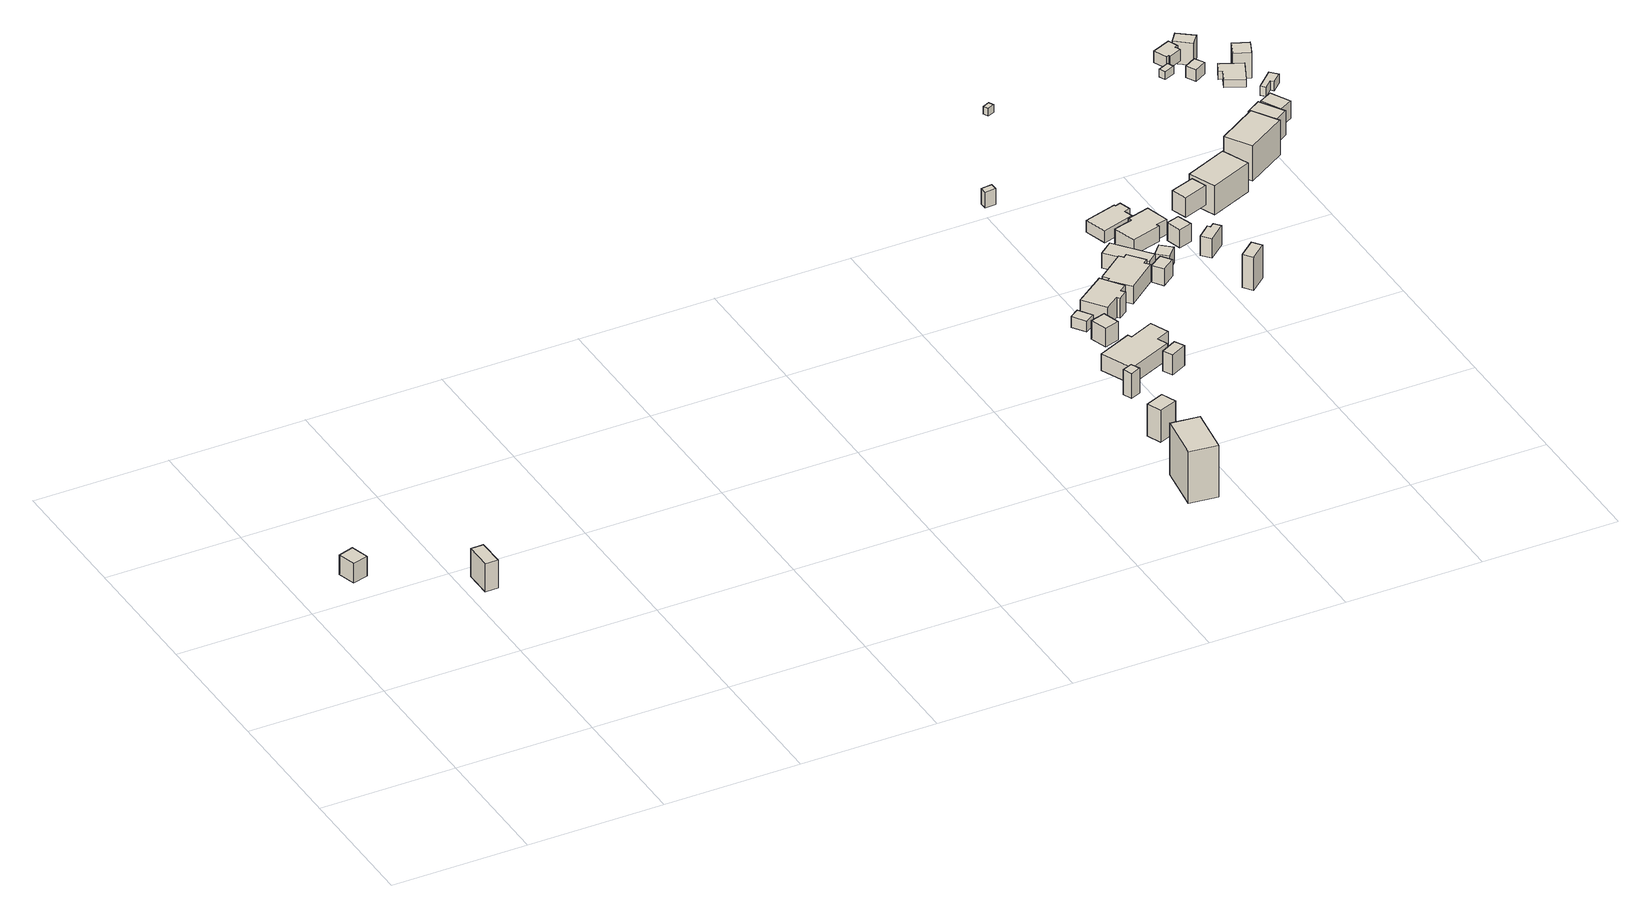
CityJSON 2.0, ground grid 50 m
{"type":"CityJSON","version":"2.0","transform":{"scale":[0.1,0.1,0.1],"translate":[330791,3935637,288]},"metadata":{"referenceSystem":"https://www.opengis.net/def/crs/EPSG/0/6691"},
"CityObjects":{
"building1":{"type":"Building","attributes":{"usage":"452","measuredHeight":8,"storeysAboveGround":2,"BuildingIDAttribute.prefecture":"14","BuildingIDAttribute.city":"14151","BuildingDetailAttribute.totalFloorArea":69.63,"BuildingDetailAttribute.buildingFootprintArea":34.82,"BuildingDetailAttribute.buildingStructureType":"610","BuildingDetailAttribute.buildingStructureOrgType":"2","BuildingDetailAttribute.orgUsage":"193","BuildingDetailAttribute.surveyYear":2015},"geometry":[{"type":"Solid","lod":"1","boundaries":[[[[0,1,2,3]],[[2,4,5,3]],[[1,6,4,2]],[[0,7,6,1]],[[3,5,7,0]],[[4,6,7,5]]]]}]},
"building2":{"type":"Building","attributes":{"usage":"452","measuredHeight":11.3,"storeysAboveGround":1,"BuildingIDAttribute.prefecture":"14","BuildingIDAttribute.city":"14151","BuildingDetailAttribute.totalFloorArea":48.07,"BuildingDetailAttribute.buildingFootprintArea":48.07,"BuildingDetailAttribute.buildingStructureType":"610","BuildingDetailAttribute.buildingStructureOrgType":"2","BuildingDetailAttribute.orgUsage":"193","BuildingDetailAttribute.surveyYear":2015},"geometry":[{"type":"Solid","lod":"1","boundaries":[[[[8,9,10,11]],[[10,12,13,11]],[[9,14,12,10]],[[8,15,14,9]],[[11,13,15,8]],[[12,14,15,13]]]]}]},
"building3":{"type":"Building","attributes":{"usage":"411","measuredHeight":27.5,"storeysAboveGround":2,"BuildingIDAttribute.prefecture":"14","BuildingIDAttribute.city":"14151","BuildingDetailAttribute.totalFloorArea":319.75,"BuildingDetailAttribute.buildingFootprintArea":159.87,"BuildingDetailAttribute.buildingStructureType":"601","BuildingDetailAttribute.buildingStructureOrgType":"1","BuildingDetailAttribute.orgUsage":"10","BuildingDetailAttribute.surveyYear":2015,"BuildingLandSlideRiskAttribute.description":"1","BuildingLandSlideRiskAttribute.areaType":"1"},"geometry":[{"type":"Solid","lod":"1","boundaries":[[[[16,17,18,19]],[[18,20,21,19]],[[17,22,20,18]],[[16,23,22,17]],[[19,21,23,16]],[[20,22,23,21]]]]}]},
"building4":{"type":"Building","attributes":{"usage":"411","measuredHeight":15.2,"storeysAboveGround":2,"BuildingIDAttribute.prefecture":"14","BuildingIDAttribute.city":"14151","BuildingDetailAttribute.totalFloorArea":199.34,"BuildingDetailAttribute.buildingFootprintArea":99.67,"BuildingDetailAttribute.buildingStructureType":"601","BuildingDetailAttribute.buildingStructureOrgType":"1","BuildingDetailAttribute.orgUsage":"10","BuildingDetailAttribute.surveyYear":2015,"BuildingLandSlideRiskAttribute.description":"1","BuildingLandSlideRiskAttribute.areaType":"1"},"geometry":[{"type":"Solid","lod":"1","boundaries":[[[[24,25,26,27]],[[26,28,29,27]],[[25,30,28,26]],[[24,31,30,25]],[[27,29,31,24]],[[28,30,31,29]]]]}]},
"building5":{"type":"Building","attributes":{"usage":"411","measuredHeight":11.6,"storeysAboveGround":1,"BuildingIDAttribute.prefecture":"14","BuildingIDAttribute.city":"14151","BuildingDetailAttribute.totalFloorArea":13.38,"BuildingDetailAttribute.buildingFootprintArea":13.38,"BuildingDetailAttribute.buildingStructureType":"601","BuildingDetailAttribute.buildingStructureOrgType":"1","BuildingDetailAttribute.orgUsage":"10","BuildingDetailAttribute.surveyYear":2015,"BuildingLandSlideRiskAttribute.description":"1","BuildingLandSlideRiskAttribute.areaType":"1"},"geometry":[{"type":"Solid","lod":"1","boundaries":[[[[32,33,34,35]],[[34,36,37,35]],[[33,38,36,34]],[[32,39,38,33]],[[35,37,39,32]],[[36,38,39,37]]]]}]},
"building6":{"type":"Building","attributes":{"usage":"411","measuredHeight":4.7,"storeysAboveGround":2,"BuildingIDAttribute.prefecture":"14","BuildingIDAttribute.city":"14151","BuildingDetailAttribute.totalFloorArea":40.59,"BuildingDetailAttribute.buildingFootprintArea":20.3,"BuildingDetailAttribute.buildingStructureType":"601","BuildingDetailAttribute.buildingStructureOrgType":"1","BuildingDetailAttribute.orgUsage":"10","BuildingDetailAttribute.surveyYear":2015,"BuildingLandSlideRiskAttribute.description":"1","BuildingLandSlideRiskAttribute.areaType":"1"},"geometry":[{"type":"Solid","lod":"1","boundaries":[[[[40,41,42,43]],[[42,44,45,43]],[[41,46,44,42]],[[40,47,46,41]],[[43,45,47,40]],[[44,46,47,45]]]]}]},
"building7":{"type":"Building","attributes":{"usage":"411","measuredHeight":7.8,"storeysAboveGround":1,"BuildingIDAttribute.prefecture":"14","BuildingIDAttribute.city":"14151","BuildingDetailAttribute.totalFloorArea":20.57,"BuildingDetailAttribute.buildingFootprintArea":20.57,"BuildingDetailAttribute.buildingStructureType":"601","BuildingDetailAttribute.buildingStructureOrgType":"1","BuildingDetailAttribute.orgUsage":"10","BuildingDetailAttribute.surveyYear":2015,"BuildingLandSlideRiskAttribute.description":"1","BuildingLandSlideRiskAttribute.areaType":"1"},"geometry":[{"type":"Solid","lod":"1","boundaries":[[[[48,49,50,51]],[[50,52,53,51]],[[49,54,52,50]],[[48,55,54,49]],[[51,53,55,48]],[[52,54,55,53]]]]}]},
"building8":{"type":"Building","attributes":{"usage":"411","measuredHeight":8.7,"storeysAboveGround":2,"BuildingIDAttribute.prefecture":"14","BuildingIDAttribute.city":"14151","BuildingDetailAttribute.totalFloorArea":440.86,"BuildingDetailAttribute.buildingFootprintArea":220.43,"BuildingDetailAttribute.buildingStructureType":"610","BuildingDetailAttribute.buildingStructureOrgType":"2","BuildingDetailAttribute.orgUsage":"10","BuildingDetailAttribute.surveyYear":2015,"BuildingLandSlideRiskAttribute.description":"1","BuildingLandSlideRiskAttribute.areaType":"1"},"geometry":[{"type":"Solid","lod":"1","boundaries":[[[[56,57,58,59,60,61,62,63]],[[62,64,65,63]],[[61,66,64,62]],[[60,67,66,61]],[[59,68,67,60]],[[58,69,68,59]],[[57,70,69,58]],[[56,71,70,57]],[[63,65,71,56]],[[64,66,67,68,69,70,71,65]]]]}]},
"building9":{"type":"Building","attributes":{"usage":"411","measuredHeight":10.1,"storeysAboveGround":2,"BuildingIDAttribute.prefecture":"14","BuildingIDAttribute.city":"14151","BuildingDetailAttribute.totalFloorArea":239.57,"BuildingDetailAttribute.buildingFootprintArea":119.79,"BuildingDetailAttribute.buildingStructureType":"601","BuildingDetailAttribute.buildingStructureOrgType":"1","BuildingDetailAttribute.orgUsage":"10","BuildingDetailAttribute.surveyYear":2015,"BuildingLandSlideRiskAttribute.description":"1","BuildingLandSlideRiskAttribute.areaType":"1"},"geometry":[{"type":"Solid","lod":"1","boundaries":[[[[72,73,74,75,76,77,78,79]],[[78,80,81,79]],[[77,82,80,78]],[[76,83,82,77]],[[75,84,83,76]],[[74,85,84,75]],[[73,86,85,74]],[[72,87,86,73]],[[79,81,87,72]],[[80,82,83,84,85,86,87,81]]]]}]},
"building10":{"type":"Building","attributes":{"usage":"411","measuredHeight":8.6,"storeysAboveGround":2,"BuildingIDAttribute.prefecture":"14","BuildingIDAttribute.city":"14151","BuildingDetailAttribute.totalFloorArea":43.49,"BuildingDetailAttribute.buildingFootprintArea":21.74,"BuildingDetailAttribute.buildingStructureType":"610","BuildingDetailAttribute.buildingStructureOrgType":"2","BuildingDetailAttribute.orgUsage":"10","BuildingDetailAttribute.surveyYear":2015,"BuildingLandSlideRiskAttribute.description":"1","BuildingLandSlideRiskAttribute.areaType":"1"},"geometry":[{"type":"Solid","lod":"1","boundaries":[[[[88,89,90,91]],[[90,92,93,91]],[[89,94,92,90]],[[88,95,94,89]],[[91,93,95,88]],[[92,94,95,93]]]]}]},
"building11":{"type":"Building","attributes":{"usage":"422","measuredHeight":7.6,"storeysAboveGround":2,"BuildingIDAttribute.prefecture":"14","BuildingIDAttribute.city":"14151","BuildingDetailAttribute.totalFloorArea":17.69,"BuildingDetailAttribute.buildingFootprintArea":8.85,"BuildingDetailAttribute.buildingStructureType":"601","BuildingDetailAttribute.buildingStructureOrgType":"1","BuildingDetailAttribute.orgUsage":"138","BuildingDetailAttribute.surveyYear":2015},"geometry":[{"type":"Solid","lod":"1","boundaries":[[[[96,97,98,99]],[[98,100,101,99]],[[97,102,100,98]],[[96,103,102,97]],[[99,101,103,96]],[[100,102,103,101]]]]}]},
"building12":{"type":"Building","attributes":{"usage":"411","measuredHeight":8.9,"storeysAboveGround":2,"BuildingIDAttribute.prefecture":"14","BuildingIDAttribute.city":"14151","BuildingDetailAttribute.totalFloorArea":284.95,"BuildingDetailAttribute.buildingFootprintArea":142.48,"BuildingDetailAttribute.buildingStructureType":"601","BuildingDetailAttribute.buildingStructureOrgType":"1","BuildingDetailAttribute.orgUsage":"10","BuildingDetailAttribute.surveyYear":2015},"geometry":[{"type":"Solid","lod":"1","boundaries":[[[[104,105,106,107,108,109,110,111,112,113]],[[112,114,115,113]],[[111,116,114,112]],[[110,117,116,111]],[[109,118,117,110]],[[108,119,118,109]],[[107,120,119,108]],[[106,121,120,107]],[[105,122,121,106]],[[104,123,122,105]],[[113,115,123,104]],[[114,116,117,118,119,120,121,122,123,115]]]]}]},
"building13":{"type":"Building","attributes":{"usage":"411","measuredHeight":6.4,"storeysAboveGround":2,"BuildingIDAttribute.prefecture":"14","BuildingIDAttribute.city":"14151","BuildingDetailAttribute.totalFloorArea":146.41,"BuildingDetailAttribute.buildingFootprintArea":73.2,"BuildingDetailAttribute.buildingStructureType":"601","BuildingDetailAttribute.buildingStructureOrgType":"1","BuildingDetailAttribute.orgUsage":"10","BuildingDetailAttribute.surveyYear":2015},"geometry":[{"type":"Solid","lod":"1","boundaries":[[[[124,125,126,127,128,129,130,131]],[[130,132,133,131]],[[129,134,132,130]],[[128,135,134,129]],[[127,136,135,128]],[[126,137,136,127]],[[125,138,137,126]],[[124,139,138,125]],[[131,133,139,124]],[[132,134,135,136,137,138,139,133]]]]}]},
"building14":{"type":"Building","attributes":{"usage":"411","measuredHeight":8.1,"storeysAboveGround":1,"BuildingIDAttribute.prefecture":"14","BuildingIDAttribute.city":"14151","BuildingDetailAttribute.totalFloorArea":26.04,"BuildingDetailAttribute.buildingFootprintArea":26.04,"BuildingDetailAttribute.buildingStructureType":"601","BuildingDetailAttribute.buildingStructureOrgType":"1","BuildingDetailAttribute.orgUsage":"10","BuildingDetailAttribute.surveyYear":2015},"geometry":[{"type":"Solid","lod":"1","boundaries":[[[[140,141,142,143]],[[142,144,145,143]],[[141,146,144,142]],[[140,147,146,141]],[[143,145,147,140]],[[144,146,147,145]]]]}]},
"building15":{"type":"Building","attributes":{"BuildingIDAttribute.prefecture":"14","BuildingIDAttribute.city":"14151","BuildingDetailAttribute.surveyYear":2015},"geometry":[{"type":"Solid","lod":"1","boundaries":[[[[148,149,150,151]],[[150,152,153,151]],[[149,154,152,150]],[[148,155,154,149]],[[151,153,155,148]],[[152,154,155,153]]]]}]},
"building16":{"type":"Building","attributes":{"usage":"411","measuredHeight":5.8,"storeysAboveGround":1,"BuildingIDAttribute.prefecture":"14","BuildingIDAttribute.city":"14151","BuildingDetailAttribute.totalFloorArea":99.97,"BuildingDetailAttribute.buildingFootprintArea":99.97,"BuildingDetailAttribute.buildingStructureType":"601","BuildingDetailAttribute.buildingStructureOrgType":"1","BuildingDetailAttribute.orgUsage":"10","BuildingDetailAttribute.surveyYear":2015},"geometry":[{"type":"Solid","lod":"1","boundaries":[[[[156,157,158,159,160,161,162,163]],[[162,164,165,163]],[[161,166,164,162]],[[160,167,166,161]],[[159,168,167,160]],[[158,169,168,159]],[[157,170,169,158]],[[156,171,170,157]],[[163,165,171,156]],[[164,166,167,168,169,170,171,165]]]]}]},
"building17":{"type":"Building","attributes":{"measuredHeight":6.5,"BuildingIDAttribute.prefecture":"14","BuildingIDAttribute.city":"14151","BuildingDetailAttribute.surveyYear":2015},"geometry":[{"type":"Solid","lod":"1","boundaries":[[[[172,173,174,175]],[[174,176,177,175]],[[173,178,176,174]],[[172,179,178,173]],[[175,177,179,172]],[[176,178,179,177]]]]}]},
"building18":{"type":"Building","attributes":{"usage":"411","measuredHeight":8.3,"storeysAboveGround":2,"BuildingIDAttribute.prefecture":"14","BuildingIDAttribute.city":"14151","BuildingDetailAttribute.totalFloorArea":294.94,"BuildingDetailAttribute.buildingFootprintArea":147.47,"BuildingDetailAttribute.buildingStructureType":"601","BuildingDetailAttribute.buildingStructureOrgType":"1","BuildingDetailAttribute.orgUsage":"10","BuildingDetailAttribute.surveyYear":2015},"geometry":[{"type":"Solid","lod":"1","boundaries":[[[[180,181,182,183,184,185,186,187]],[[186,188,189,187]],[[185,190,188,186]],[[184,191,190,185]],[[183,192,191,184]],[[182,193,192,183]],[[181,194,193,182]],[[180,195,194,181]],[[187,189,195,180]],[[188,190,191,192,193,194,195,189]]]]}]},
"building19":{"type":"Building","attributes":{"usage":"411","measuredHeight":7.8,"storeysAboveGround":2,"BuildingIDAttribute.prefecture":"14","BuildingIDAttribute.city":"14151","BuildingDetailAttribute.totalFloorArea":48.38,"BuildingDetailAttribute.buildingFootprintArea":24.19,"BuildingDetailAttribute.buildingStructureType":"601","BuildingDetailAttribute.buildingStructureOrgType":"1","BuildingDetailAttribute.orgUsage":"10","BuildingDetailAttribute.surveyYear":2015},"geometry":[{"type":"Solid","lod":"1","boundaries":[[[[196,197,198,199]],[[198,200,201,199]],[[197,202,200,198]],[[196,203,202,197]],[[199,201,203,196]],[[200,202,203,201]]]]}]},
"building20":{"type":"Building","attributes":{"usage":"422","measuredHeight":8,"storeysAboveGround":2,"BuildingIDAttribute.prefecture":"14","BuildingIDAttribute.city":"14151","BuildingDetailAttribute.totalFloorArea":55.29,"BuildingDetailAttribute.buildingFootprintArea":27.65,"BuildingDetailAttribute.buildingStructureType":"601","BuildingDetailAttribute.buildingStructureOrgType":"1","BuildingDetailAttribute.orgUsage":"137","BuildingDetailAttribute.surveyYear":2015},"geometry":[{"type":"Solid","lod":"1","boundaries":[[[[204,205,206,207,208,209]],[[208,210,211,209]],[[207,212,210,208]],[[206,213,212,207]],[[205,214,213,206]],[[204,215,214,205]],[[209,211,215,204]],[[210,212,213,214,215,211]]]]}]},
"building21":{"type":"Building","attributes":{"usage":"411","measuredHeight":8.3,"storeysAboveGround":1,"BuildingIDAttribute.prefecture":"14","BuildingIDAttribute.city":"14151","BuildingDetailAttribute.totalFloorArea":52.1,"BuildingDetailAttribute.buildingFootprintArea":52.1,"BuildingDetailAttribute.buildingStructureType":"601","BuildingDetailAttribute.buildingStructureOrgType":"1","BuildingDetailAttribute.orgUsage":"10","BuildingDetailAttribute.surveyYear":2015},"geometry":[{"type":"Solid","lod":"1","boundaries":[[[[216,217,218,219]],[[218,220,221,219]],[[217,222,220,218]],[[216,223,222,217]],[[219,221,223,216]],[[220,222,223,221]]]]}]},
"building22":{"type":"Building","attributes":{"usage":"431","measuredHeight":13.5,"storeysAboveGround":1,"BuildingIDAttribute.prefecture":"14","BuildingIDAttribute.city":"14151","BuildingDetailAttribute.totalFloorArea":28.58,"BuildingDetailAttribute.buildingFootprintArea":28.58,"BuildingDetailAttribute.buildingStructureType":"610","BuildingDetailAttribute.buildingStructureOrgType":"2","BuildingDetailAttribute.orgUsage":"141","BuildingDetailAttribute.surveyYear":2015,"BuildingLandSlideRiskAttribute.description":"1","BuildingLandSlideRiskAttribute.areaType":"1"},"geometry":[{"type":"Solid","lod":"1","boundaries":[[[[224,225,226,227]],[[226,228,229,227]],[[225,230,228,226]],[[224,231,230,225]],[[227,229,231,224]],[[228,230,231,229]]]]}]},
"building23":{"type":"Building","attributes":{"usage":"411","measuredHeight":13.4,"storeysAboveGround":2,"BuildingIDAttribute.prefecture":"14","BuildingIDAttribute.city":"14151","BuildingDetailAttribute.totalFloorArea":300.39,"BuildingDetailAttribute.buildingFootprintArea":150.19,"BuildingDetailAttribute.buildingStructureType":"601","BuildingDetailAttribute.buildingStructureOrgType":"1","BuildingDetailAttribute.orgUsage":"10","BuildingDetailAttribute.surveyYear":2015,"BuildingLandSlideRiskAttribute.description":"1","BuildingLandSlideRiskAttribute.areaType":"1"},"geometry":[{"type":"Solid","lod":"1","boundaries":[[[[232,233,234,235]],[[234,236,237,235]],[[233,238,236,234]],[[232,239,238,233]],[[235,237,239,232]],[[236,238,239,237]]]]}]},
"building24":{"type":"Building","attributes":{"BuildingIDAttribute.prefecture":"14","BuildingIDAttribute.city":"14151","BuildingDetailAttribute.surveyYear":2015},"geometry":[{"type":"Solid","lod":"1","boundaries":[[[[240,241,242,243]],[[242,244,245,243]],[[241,246,244,242]],[[240,247,246,241]],[[243,245,247,240]],[[244,246,247,245]]]]}]},
"building25":{"type":"Building","attributes":{"usage":"411","measuredHeight":15.2,"storeysAboveGround":2,"BuildingIDAttribute.prefecture":"14","BuildingIDAttribute.city":"14151","BuildingDetailAttribute.totalFloorArea":313.65,"BuildingDetailAttribute.buildingFootprintArea":156.82,"BuildingDetailAttribute.buildingStructureType":"601","BuildingDetailAttribute.buildingStructureOrgType":"1","BuildingDetailAttribute.orgUsage":"10","BuildingDetailAttribute.surveyYear":2015,"BuildingLandSlideRiskAttribute.description":"1","BuildingLandSlideRiskAttribute.areaType":"1"},"geometry":[{"type":"Solid","lod":"1","boundaries":[[[[248,249,250,251]],[[250,252,253,251]],[[249,254,252,250]],[[248,255,254,249]],[[251,253,255,248]],[[252,254,255,253]]]]}]},
"building26":{"type":"Building","attributes":{"usage":"451","measuredHeight":5.4,"storeysAboveGround":1,"BuildingIDAttribute.prefecture":"14","BuildingIDAttribute.city":"14151","BuildingDetailAttribute.totalFloorArea":34.19,"BuildingDetailAttribute.buildingFootprintArea":34.19,"BuildingDetailAttribute.buildingStructureType":"601","BuildingDetailAttribute.buildingStructureOrgType":"1","BuildingDetailAttribute.orgUsage":"200","BuildingDetailAttribute.surveyYear":2015,"BuildingLandSlideRiskAttribute.description":"1","BuildingLandSlideRiskAttribute.areaType":"1"},"geometry":[{"type":"Solid","lod":"1","boundaries":[[[[256,257,258,259,260,261,262,263]],[[262,264,265,263]],[[261,266,264,262]],[[260,267,266,261]],[[259,268,267,260]],[[258,269,268,259]],[[257,270,269,258]],[[256,271,270,257]],[[263,265,271,256]],[[264,266,267,268,269,270,271,265]]]]}]},
"building27":{"type":"Building","attributes":{"measuredHeight":4.9,"BuildingIDAttribute.prefecture":"14","BuildingIDAttribute.city":"14151","BuildingDetailAttribute.surveyYear":2015},"geometry":[{"type":"Solid","lod":"1","boundaries":[[[[272,273,274,275]],[[274,276,277,275]],[[273,278,276,274]],[[272,279,278,273]],[[275,277,279,272]],[[276,278,279,277]]]]}]},
"building28":{"type":"Building","attributes":{"usage":"411","measuredHeight":10.2,"storeysAboveGround":2,"BuildingIDAttribute.prefecture":"14","BuildingIDAttribute.city":"14151","BuildingDetailAttribute.totalFloorArea":109.39,"BuildingDetailAttribute.buildingFootprintArea":54.7,"BuildingDetailAttribute.buildingStructureType":"601","BuildingDetailAttribute.buildingStructureOrgType":"1","BuildingDetailAttribute.orgUsage":"10","BuildingDetailAttribute.surveyYear":2015,"BuildingLandSlideRiskAttribute.description":"1","BuildingLandSlideRiskAttribute.areaType":"1"},"geometry":[{"type":"Solid","lod":"1","boundaries":[[[[280,281,282,283]],[[282,284,285,283]],[[281,286,284,282]],[[280,287,286,281]],[[283,285,287,280]],[[284,286,287,285]]]]}]},
"building29":{"type":"Building","attributes":{"usage":"451","measuredHeight":9.7,"storeysAboveGround":1,"BuildingIDAttribute.prefecture":"14","BuildingIDAttribute.city":"14151","BuildingDetailAttribute.totalFloorArea":28.39,"BuildingDetailAttribute.buildingFootprintArea":28.39,"BuildingDetailAttribute.buildingStructureType":"601","BuildingDetailAttribute.buildingStructureOrgType":"1","BuildingDetailAttribute.orgUsage":"200","BuildingDetailAttribute.surveyYear":2015,"BuildingLandSlideRiskAttribute.description":"1","BuildingLandSlideRiskAttribute.areaType":"1"},"geometry":[{"type":"Solid","lod":"1","boundaries":[[[[288,289,290,291]],[[290,292,293,291]],[[289,294,292,290]],[[288,295,294,289]],[[291,293,295,288]],[[292,294,295,293]]]]}]},
"building30":{"type":"Building","attributes":{"usage":"411","measuredHeight":7.7,"storeysAboveGround":2,"BuildingIDAttribute.prefecture":"14","BuildingIDAttribute.city":"14151","BuildingDetailAttribute.totalFloorArea":73.43,"BuildingDetailAttribute.buildingFootprintArea":36.72,"BuildingDetailAttribute.buildingStructureType":"601","BuildingDetailAttribute.buildingStructureOrgType":"1","BuildingDetailAttribute.orgUsage":"10","BuildingDetailAttribute.surveyYear":2015,"BuildingLandSlideRiskAttribute.description":"1","BuildingLandSlideRiskAttribute.areaType":"1"},"geometry":[{"type":"Solid","lod":"1","boundaries":[[[[296,297,298,299]],[[298,300,301,299]],[[297,302,300,298]],[[296,303,302,297]],[[299,301,303,296]],[[300,302,303,301]]]]}]},
"building31":{"type":"Building","attributes":{"usage":"411","storeysAboveGround":2,"BuildingIDAttribute.prefecture":"14","BuildingIDAttribute.city":"14151","BuildingDetailAttribute.totalFloorArea":125.08,"BuildingDetailAttribute.buildingFootprintArea":62.54,"BuildingDetailAttribute.buildingStructureType":"601","BuildingDetailAttribute.buildingStructureOrgType":"1","BuildingDetailAttribute.orgUsage":"10","BuildingDetailAttribute.surveyYear":2015,"BuildingLandSlideRiskAttribute.description":"1","BuildingLandSlideRiskAttribute.areaType":"1"},"geometry":[{"type":"Solid","lod":"1","boundaries":[[[[304,305,306,307,308,309]],[[308,310,311,309]],[[307,312,310,308]],[[306,313,312,307]],[[305,314,313,306]],[[304,315,314,305]],[[309,311,315,304]],[[310,312,313,314,315,311]]]]}]},
"building32":{"type":"Building","attributes":{"measuredHeight":3.8,"BuildingIDAttribute.prefecture":"14","BuildingIDAttribute.city":"14151","BuildingDetailAttribute.surveyYear":2015,"BuildingLandSlideRiskAttribute.description":"1","BuildingLandSlideRiskAttribute.areaType":"1"},"geometry":[{"type":"Solid","lod":"1","boundaries":[[[[316,317,318,319,320,321]],[[320,322,323,321]],[[319,324,322,320]],[[318,325,324,319]],[[317,326,325,318]],[[316,327,326,317]],[[321,323,327,316]],[[322,324,325,326,327,323]]]]}]},
"building33":{"type":"Building","attributes":{"usage":"411","measuredHeight":13.9,"storeysAboveGround":1,"BuildingIDAttribute.prefecture":"14","BuildingIDAttribute.city":"14151","BuildingDetailAttribute.totalFloorArea":33.94,"BuildingDetailAttribute.buildingFootprintArea":33.94,"BuildingDetailAttribute.buildingStructureType":"601","BuildingDetailAttribute.buildingStructureOrgType":"1","BuildingDetailAttribute.orgUsage":"10","BuildingDetailAttribute.surveyYear":2015,"BuildingLandSlideRiskAttribute.description":"1","BuildingLandSlideRiskAttribute.areaType":"1"},"geometry":[{"type":"Solid","lod":"1","boundaries":[[[[328,329,330,331]],[[330,332,333,331]],[[329,334,332,330]],[[328,335,334,329]],[[331,333,335,328]],[[332,334,335,333]]]]}]}
},
"vertices":[
[27,763,265],[9,828,265],[66,846,265],[85,780,265],[66,846,342],[85,780,342],[9,828,342],[27,763,342],
[556,954,8],[603,954,8],[604,853,8],[556,853,8],[604,853,118],[556,853,118],[603,954,118],[556,954,118],
[2803,10,177],[2697,22,177],[2721,198,177],[2827,186,177],[2721,198,379],[2827,186,379],[2697,22,379],[2803,10,379],
[2704,228,291],[2683,281,291],[2751,309,291],[2773,255,291],[2751,309,416],[2773,255,416],[2683,281,416],[2704,228,416],
[2697,416,351],[2683,450,351],[2721,465,351],[2735,432,351],[2721,465,449],[2735,432,449],[2683,450,449],[2697,416,449],
[2742,771,410],[2707,747,410],[2674,795,410],[2709,819,410],[2674,795,452],[2709,819,452],[2707,747,452],[2742,771,452],
[2713,727,392],[2768,744,392],[2787,682,392],[2732,665,392],[2787,682,465],[2732,665,465],[2768,744,465],[2713,727,465],
[2727,469,366],[2675,587,366],[2802,642,366],[2808,628,366],[2899,668,366],[2928,599,366],[2878,577,366],[2893,541,366],[2878,577,431],[2893,541,431],[2928,599,431],[2899,668,431],[2808,628,431],[2802,642,431],[2675,587,431],[2727,469,431],
[2832,898,413],[2887,821,413],[2860,801,413],[2871,787,413],[2837,763,413],[2830,773,413],[2777,735,413],[2719,816,413],[2777,735,491],[2719,816,491],[2830,773,491],[2837,763,491],[2871,787,491],[2860,801,491],[2887,821,491],[2832,898,491],
[2883,482,345],[2864,517,345],[2923,548,345],[2942,513,345],[2923,548,424],[2942,513,424],[2864,517,424],[2883,482,424],
[2641,1329,566],[2639,1356,566],[2679,1359,566],[2681,1332,566],[2679,1359,628],[2681,1332,628],[2639,1356,628],[2641,1329,628],
[2914,819,410],[2858,889,410],[2868,897,410],[2852,917,410],[2955,998,410],[2967,983,410],[2981,994,410],[3026,936,410],[3010,923,410],[3024,906,410],[3010,923,479],[3024,906,479],[3026,936,479],[2981,994,479],[2967,983,479],[2955,998,479],[2852,917,479],[2868,897,479],[2858,889,479],[2914,819,479],
[3069,958,416],[3033,928,416],[3026,936,416],[2981,994,416],[2967,983,416],[2955,998,416],[2917,1043,416],[2968,1084,416],[2917,1043,474],[2968,1084,474],[2955,998,474],[2967,983,474],[2981,994,474],[3026,936,474],[3033,928,474],[3069,958,474],
[3059,879,400],[3033,917,400],[3083,952,400],[3110,914,400],[3083,952,465],[3110,914,465],[3033,917,465],[3059,879,465],
[2859,1722,644],[2868,1703,644],[2842,1692,644],[2833,1710,644],[2842,1692,674],[2833,1710,674],[2868,1703,674],[2859,1722,674],
[3074,1253,440],[3076,1247,440],[3095,1253,440],[3108,1210,440],[3086,1204,440],[3096,1171,440],[2977,1135,440],[2952,1217,440],[2977,1135,487],[2952,1217,487],[3096,1171,487],[3086,1204,487],[3108,1210,487],[3095,1253,487],[3076,1247,487],[3074,1253,487],
[3110,1014,401],[3149,980,401],[3112,939,401],[3074,973,401],[3112,939,463],[3074,973,463],[3149,980,463],[3110,1014,463],
[3034,1044,429],[3010,1128,429],[3080,1147,429],[3076,1160,429],[3160,1184,429],[3184,1098,429],[3142,1086,429],[3145,1075,429],[3142,1086,489],[3145,1075,489],[3184,1098,489],[3160,1184,489],[3076,1160,489],[3080,1147,489],[3010,1128,489],[3034,1044,489],
[3192,1108,397],[3239,1123,397],[3257,1067,397],[3208,1051,397],[3257,1067,468],[3208,1051,468],[3239,1123,468],[3192,1108,468],
[3287,975,378],[3259,1007,378],[3307,1049,378],[3315,1040,378],[3330,1052,378],[3349,1028,378],[3330,1052,454],[3349,1028,454],[3315,1040,454],[3307,1049,454],[3259,1007,454],[3287,975,454],
[3282,1150,434],[3262,1208,434],[3351,1239,434],[3372,1182,434],[3351,1239,511],[3372,1182,511],[3262,1208,511],[3282,1150,511],
[3388,879,276],[3364,913,276],[3423,962,276],[3448,929,276],[3423,962,406],[3448,929,406],[3364,913,406],[3388,879,406],
[3391,1157,405],[3350,1256,405],[3507,1323,405],[3549,1224,405],[3507,1323,519],[3549,1224,519],[3350,1256,519],[3391,1157,519],
[3523,1737,578],[3533,1713,578],[3493,1696,578],[3483,1720,578],[3493,1696,608],[3483,1720,608],[3533,1713,608],[3523,1737,608],
[3682,1458,404],[3740,1364,404],[3592,1273,404],[3534,1366,404],[3592,1273,541],[3534,1366,541],[3740,1364,541],[3682,1458,541],
[3575,1830,577],[3590,1793,577],[3579,1788,577],[3587,1770,577],[3540,1749,577],[3537,1756,577],[3528,1752,577],[3507,1801,577],[3528,1752,623],[3507,1801,623],[3537,1756,623],[3540,1749,623],[3587,1770,623],[3579,1788,623],[3590,1793,623],[3575,1830,623],
[3598,1678,548],[3578,1714,548],[3622,1739,548],[3643,1704,548],[3622,1739,594],[3643,1704,594],[3578,1714,594],[3598,1678,594],
[3790,1421,432],[3735,1387,432],[3680,1474,432],[3735,1509,432],[3680,1474,528],[3735,1509,528],[3735,1387,528],[3790,1421,528],
[3688,1848,511],[3658,1811,511],[3602,1855,511],[3631,1892,511],[3602,1855,599],[3631,1892,599],[3658,1811,599],[3688,1848,599],
[3831,1463,459],[3783,1437,459],[3744,1509,459],[3793,1535,459],[3744,1509,528],[3793,1535,528],[3783,1437,528],[3831,1463,528],
[3788,1704,516],[3749,1617,516],[3682,1648,516],[3702,1693,516],[3689,1698,516],[3708,1740,516],[3689,1698,546],[3708,1740,546],[3702,1693,546],[3682,1648,546],[3749,1617,546],[3788,1704,546],
[3850,1653,485],[3874,1627,485],[3840,1595,485],[3831,1605,485],[3802,1578,485],[3787,1594,485],[3802,1578,521],[3787,1594,521],[3831,1605,521],[3840,1595,521],[3874,1627,521],[3850,1653,521],
[3764,1741,467],[3788,1797,467],[3845,1773,467],[3821,1717,467],[3845,1773,567],[3821,1717,567],[3788,1797,567],[3764,1741,567]
]}
